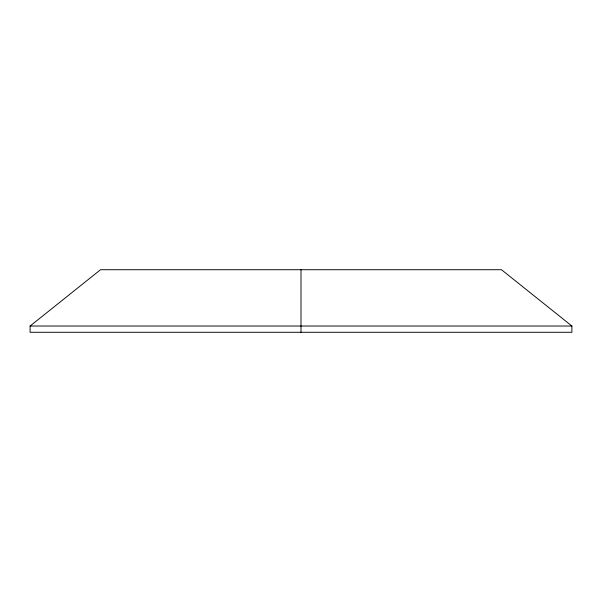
<?xml version="1.0" encoding="UTF-8"?>
<svg xmlns="http://www.w3.org/2000/svg" width="602" height="602" viewBox="0 0 602 602"><rect width="100%" height="100%" fill="white"/><g stroke="black" fill="none" stroke-linecap="round" stroke-linejoin="round"><path stroke-width="0.9" d="M30.1 326.028L100.534 269.719L501.466 269.719L571.9 326.028L571.9 332.281L30.1 332.281L30.1 326.028L571.9 326.028M301 269.719L301 332.281"/></g></svg>
